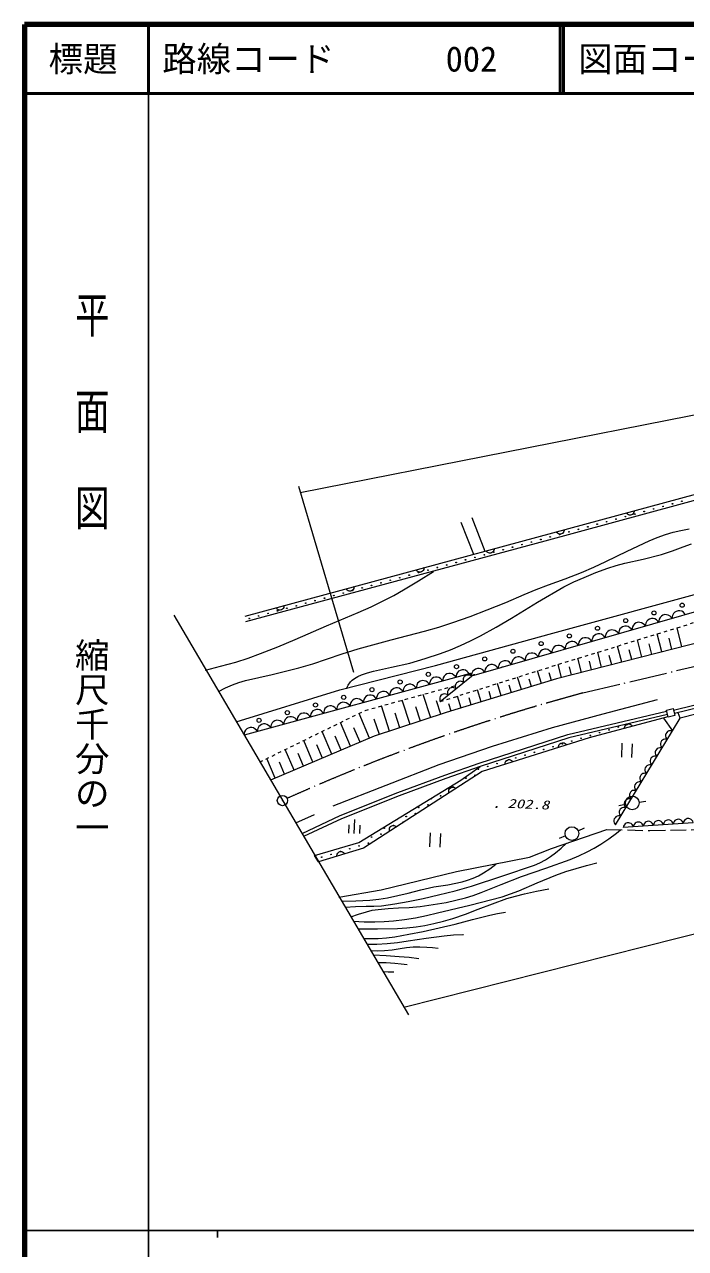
# Model space of a CAD drawing. Units: millimetres, scale not verified. Extents: x 40000 to 680000, y 20000 to 380000.
# Drawn here: x 40000 to 135960, y 202409 to 380000 of the extents above; entities that cross this region are included whole.
import ezdxf
from ezdxf.enums import TextEntityAlignment as Align

# ---------------------------------------------------------------- set-up
doc = ezdxf.new("R2010")
doc.units = ezdxf.units.MM
doc.header["$LTSCALE"] = 1000
for name, pattern in [('USER3', [3, 2.25, -0.75]), ('USER4', [1, 0.5, -0.5]), ('USER5', [7.000001, 5.508197, -0.688525, 0.114754, -0.688525])]:
    doc.linetypes.add(name, pattern=pattern)
for name, color, linetype, lineweight in [('M-TTL', 2, 'Continuous', 140), ('M-TTL-BAND', 7, 'Continuous', 25), ('M-TTL-LINE', 7, 'Continuous', 50), ('S-BGD', 1, 'Continuous', 13), ('S-BGD-HTXT', 6, 'Continuous', 13), ('S-BMK', 3, 'USER5', 13)]:
    doc.layers.add(name, color=color, linetype=linetype, lineweight=lineweight)
doc.layers.add('M-TTL-TXT', color=7, linetype='Continuous')
doc.styles.add('@ＭＳ ゴシック', font='')
doc.styles.add('ＭＳ ゴシック', font='')
doc.styles.get('@ＭＳ ゴシック').set_extended_font_data('@MS Gothic')
doc.styles.get('ＭＳ ゴシック').set_extended_font_data('MS Gothic')

# ---------------------------------------------------------------- blocks, each defined once
blk = doc.blocks.new('BUHIN6')
at = {"layer": 'S-BGD'}
blk.add_lwpolyline([(-971, -279), (-834, -481), (-663, -637), (-413, -797), (-165, -852), (84, -859), (385, -773), (592, -634), (772, -456), (900, -188), (958, 33), (971, 279)], dxfattribs=at)
blk = doc.blocks.new('BUHIN8')
at = {"layer": 'S-BGD'}
blk.add_lwpolyline([(-961, -261), (-829, -463), (-663, -619), (-418, -779), (-175, -837), (71, -848), (369, -767), (575, -633), (755, -460), (885, -198), (944, 19), (961, 261)], dxfattribs=at)
blk = doc.blocks.new('BUHIN83')
at = {"layer": 'S-BGD'}
blk.add_lwpolyline([(-725, -51), (-659, -214), (-562, -349), (-409, -498), (-244, -574), (-70, -617), (155, -601), (321, -535), (475, -437), (605, -267), (678, -120), (725, 51)], dxfattribs=at)
blk = doc.blocks.new('BUHIN88')
at = {"layer": 'S-BGD'}
blk.add_lwpolyline([(-375, -619), (-205, -659), (-39, -657), (170, -619), (327, -528), (461, -411), (578, -219), (620, -46), (628, 135), (565, 339), (487, 483), (375, 619)], dxfattribs=at)
blk = doc.blocks.new('BUHIN152')
at = {"layer": 'S-BGD'}
blk.add_lwpolyline([(-565, -458), (-417, -553), (-260, -608), (-49, -643), (130, -611), (297, -545), (472, -404), (570, -254), (640, -85), (649, 128), (625, 291), (565, 458)], dxfattribs=at)
blk = doc.blocks.new('BUHIN155')
at = {"layer": 'S-BGD'}
blk.add_lwpolyline([(-579, -157), (-569, -11), (-530, 121), (-454, 278), (-346, 382), (-221, 459), (-41, 508), (106, 504), (252, 469), (400, 372), (500, 278), (579, 157)], dxfattribs=at)
blk = doc.blocks.new('BUHIN159')
at = {"layer": 'S-BGD'}
blk.add_lwpolyline([(572, 180), (568, 34), (534, -99), (465, -259), (361, -368), (239, -450), (62, -506), (-85, -508), (-233, -479), (-384, -388), (-488, -298), (-572, -180)], dxfattribs=at)
blk = doc.blocks.new('BUHIN160')
at = {"layer": 'S-BGD'}
blk.add_lwpolyline([(504, 325), (539, 183), (542, 46), (517, -127), (445, -259), (350, -371), (193, -471), (52, -513), (-98, -524), (-268, -476), (-392, -417), (-504, -325)], dxfattribs=at)
blk = doc.blocks.new('BUHIN197')
at = {"layer": 'S-BGD'}
for p, q in [((-808, -171), (-757, 1028)), ((-42, -999), (42, 999)), ((791, -238), (841, 960))]:
    blk.add_line(p, q, dxfattribs=at)
blk = doc.blocks.new('BUHIN199')
at = {"layer": 'S-BGD'}
for p, q in [((-722, 1031), (-806, -967)), ((727, -1032), (811, 967))]:
    blk.add_line(p, q, dxfattribs=at)
blk = doc.blocks.new('BUHIN200')
at = {"layer": 'S-BGD'}
blk.add_circle((0, 0), 995, dxfattribs=at)
blk = doc.blocks.new('BUHIN203')
at = {"layer": 'S-BGD'}
blk.add_circle((0, 0), 22.5, dxfattribs=at)
at = {"layer": 'S-BMK', "linetype": 'Continuous'}
blk.add_circle((0, 0), 746, dxfattribs=at)

msp = doc.modelspace()

# ---------------------------------------------------------------- linework, layer by layer
at = {"layer": 'M-TTL'}
for p, q in [((40000, 380000), (40000, 20000)), ((680000, 380000), (40000, 380000))]:
    msp.add_line(p, q, dxfattribs=at)
at = {"layer": 'M-TTL-BAND'}
for p, q in [((58000, 370000), (58000, 20000)), ((40000, 205000), (579000, 205000)), ((68000, 205000), (68000, 204000))]:
    msp.add_line(p, q, dxfattribs=at)
at = {"layer": 'M-TTL-LINE'}
for p, q in [((58000, 380000), (58000, 370000)), ((117750, 380000), (117750, 370000)), ((118250, 380000), (118250, 370000)), ((40000, 370000), (680000, 370000))]:
    msp.add_line(p, q, dxfattribs=at)
at = {"layer": 'S-BGD'}
for p, q in [((72017, 294165), (163488, 318940)), ((148340, 313950), (115517, 305049)), ((103335, 307799), (105159, 303142)), ((104923, 308478), (106843, 303598)), ((115517, 305049), (72070, 293329)), ((116696, 291666), (162369, 304199)), ((163155, 302167), (104879, 285431)), ((99673, 287007), (116696, 291666)), ((132517, 288962), (131847, 291584)), ((135428, 289706), (134722, 292470)), ((139067, 290636), (117234, 285057)), ((126695, 287474), (126098, 289811)), ((129606, 288218), (128973, 290697)), ((131062, 288590), (130671, 290120)), ((133973, 289334), (133560, 290950)), ((120873, 285987), (120349, 288038)), ((123784, 286730), (123223, 288924)), ((125240, 287102), (124892, 288462)), ((128151, 287846), (127781, 289291)), ((85757, 283477), (99673, 287007)), ((115048, 284389), (114490, 286218)), ((116506, 284834), (116168, 285939)), ((117962, 285243), (117474, 287151)), ((119417, 285615), (119114, 286803)), ((122328, 286359), (122003, 287632)), ((134236, 280504), (158263, 286541)), ((158382, 286055), (134353, 280017)), ((165685, 287133), (135162, 279332)), ((104557, 285781), (71883, 276894)), ((100360, 281770), (104879, 285431)), ((117234, 285057), (101206, 280161)), ((104879, 285431), (104557, 285781)), ((109220, 282609), (108677, 284388)), ((112134, 283499), (111583, 285303)), ((113591, 283944), (113259, 285034)), ((70728, 278823), (85757, 283477)), ((98971, 279424), (97861, 282793)), ((103392, 280828), (102864, 282558)), ((106306, 281718), (105770, 283473)), ((107763, 282164), (107439, 283224)), ((110677, 283054), (110349, 284129)), ((93010, 277460), (91803, 281122)), ((95990, 278442), (94832, 281957)), ((97481, 278933), (96800, 280998)), ((100461, 279915), (99810, 281893)), ((101935, 280383), (101620, 281413)), ((104849, 281273), (104530, 282318)), ((123996, 279984), (131899, 282076)), ((133180, 280496), (134180, 280737)), ((134180, 280737), (134415, 279757)), ((90090, 276434), (88564, 280041)), ((101206, 280161), (90774, 276723)), ((91519, 276969), (90781, 279210)), ((94500, 277951), (93791, 280104)), ((116656, 278003), (123996, 279984)), ((118873, 276995), (133214, 280354)), ((133331, 279868), (119007, 276513)), ((133409, 279543), (121970, 276501)), ((132748, 279375), (134063, 277499)), ((133416, 279517), (133180, 280496)), ((134415, 279757), (133416, 279517)), ((134063, 277499), (135162, 279332)), ((135162, 279332), (134875, 280149)), ((84611, 274116), (83212, 277423)), ((87350, 275275), (85888, 278732)), ((88720, 275854), (87823, 277974)), ((107920, 275316), (116656, 278003)), ((125808, 263889), (134063, 277499)), ((90774, 276723), (75709, 270350)), ((81872, 272958), (80536, 276115)), ((83241, 273537), (82421, 275476)), ((85981, 274696), (85122, 276725)), ((100217, 272632), (107920, 275316)), ((105989, 272803), (118873, 276995)), ((119007, 276513), (106149, 272329)), ((121970, 276501), (106453, 271614)), ((76393, 270640), (75185, 273498)), ((79133, 271799), (77860, 274806)), ((80502, 272378), (79720, 274228)), ((77763, 271219), (77019, 272979)), ((84830, 266633), (100217, 272632)), ((101011, 271076), (105989, 272803)), ((106149, 272329), (101179, 270605)), ((103343, 270377), (106149, 272329)), ((88552, 261327), (103343, 270377)), ((106453, 271614), (89192, 260484)), ((94209, 268572), (101011, 271076)), ((101179, 270605), (94388, 268105)), ((85822, 265213), (94209, 268572)), ((94388, 268105), (86021, 264754)), ((127258, 266854), (126279, 266646)), ((129228, 267185), (130221, 267308)), ((79382, 264168), (82082, 265356)), ((80292, 262620), (85822, 265213)), ((86021, 264754), (80505, 262168)), ((116487, 260455), (124516, 263219)), ((120387, 263025), (121299, 263434)), ((126929, 263518), (137075, 264226)), ((82119, 259442), (88552, 261327)), ((118538, 262265), (117601, 261914)), ((82670, 258518), (82119, 259442)), ((89192, 260484), (82670, 258518)), ((113332, 259196), (116487, 260455)), ((102735, 257109), (113332, 259196)), ((91798, 254468), (102735, 257109)), ((85613, 253399), (91798, 254468))]:
    msp.add_line(p, q, dxfattribs=at)
at = {"layer": 'S-BGD', "linetype": 'USER4'}
for p, q in [((116592, 286879), (139538, 293955)), ((100360, 281770), (116592, 286879)), ((89441, 280470), (102565, 284092)), ((74142, 272988), (89441, 280470))]:
    msp.add_line(p, q, dxfattribs=at)
at = {"layer": 'S-BGD', "linetype": 'USER3'}
for p, q in [((124516, 263219), (130799, 263039)), ((130799, 263039), (144517, 263308))]:
    msp.add_line(p, q, dxfattribs=at)
at = {"layer": 'S-BGD'}
for points in [[(68155, 283213), (69159, 283733), (70185, 284197), (71132, 284538), (72100, 284822), (75977, 285709), (79824, 286650), (81839, 287262), (83846, 287934), (86125, 288708), (88422, 289424), (93240, 290708), (98073, 291972), (100134, 292574), (102188, 293237), (104694, 294125), (107179, 295069), (109866, 296154), (112531, 297296), (114291, 298034), (116081, 298719), (118480, 299574), (120868, 300490), (122641, 301252), (124390, 302069), (127510, 303606), (130666, 305093), (131850, 305575), (133055, 306000), (134147, 306321), (135264, 306587), (136502, 306811)], [(86734, 283642), (86997, 284144), (87306, 284605), (87578, 284887), (87900, 285134), (88384, 285408), (88912, 285638), (89786, 285941), (90665, 286182), (93299, 286733), (95953, 287350), (98179, 288012), (100402, 288737), (101863, 289283), (103310, 289888), (104767, 290569), (106198, 291304), (108450, 292565), (110681, 293882), (114474, 296182), (118297, 298430), (119769, 299126), (121269, 299768), (122961, 300466), (124682, 301110), (125907, 301500), (127150, 301833), (129811, 302438), (132455, 303101), (134046, 303616), (135627, 304190), (136833, 304657)], [(66269, 286316), (68478, 286877), (70672, 287495), (72481, 288078), (74280, 288721), (76788, 289711), (79283, 290761), (83861, 292738), (88463, 294700), (90338, 295530), (92186, 296413), (93617, 297167), (95018, 297973), (97188, 299305), (99354, 300659)], [(104879, 285431), (104907, 285481), (104922, 285533), (104929, 285603), (104914, 285660), (104890, 285714), (104840, 285768), (104789, 285797), (104733, 285816), (104663, 285815), (104610, 285804), (104557, 285781)], [(127110, 277868), (127121, 278014), (127160, 278145), (127236, 278302), (127345, 278406), (127471, 278482), (127651, 278530), (127798, 278526), (127944, 278490), (128091, 278393), (128190, 278298), (128269, 278176)], [(87389, 250520), (88506, 250930), (89637, 251281), (90490, 251476), (91358, 251612), (92814, 251746), (94284, 251820), (95859, 251897), (97440, 252035), (99331, 252304), (101216, 252633), (102618, 252928), (104003, 253280), (105148, 253633), (106284, 254045), (109199, 255241), (112134, 256379), (115659, 257577), (119190, 258842), (120459, 259371), (121700, 259953), (122705, 260487), (123679, 261073), (124813, 261849), (125923, 262682), (126231, 262921), (126539, 263162)], [(86547, 251953), (88068, 252039), (89593, 252066), (90719, 252077), (91842, 252149), (93757, 252427), (95676, 252766), (97898, 253209), (100119, 253713), (102503, 254317), (104870, 254978), (109449, 256467), (114028, 258018), (114828, 258383), (115612, 258807), (116367, 259283), (117095, 259814), (117895, 260487), (118657, 261202)], [(85357, 259328), (85363, 259474), (85398, 259607), (85469, 259766), (85575, 259873), (85697, 259954), (85876, 260007), (86023, 260008), (86170, 259977), (86320, 259884), (86423, 259793), (86506, 259674)], [(86056, 252788), (88101, 252849), (90147, 252970), (91430, 253101), (92713, 253294), (94208, 253607), (95700, 253982), (97551, 254450), (99425, 254861), (101478, 255194), (103528, 255588), (104332, 255834), (105126, 256140), (105896, 256501), (106637, 256915), (107538, 257507), (108416, 258155), (108480, 258204), (108543, 258253)], [(87751, 249902), (89305, 249813), (90860, 249783), (92218, 249836), (93575, 249948), (95163, 250134), (96742, 250381), (98357, 250704), (99970, 251089), (104654, 252242), (109337, 253457), (110563, 253850), (111769, 254298), (114440, 255473), (117132, 256590), (118601, 257105), (120090, 257564), (121584, 257972), (123087, 258343)], [(88406, 248788), (91257, 248776), (94125, 248825), (95481, 248917), (96841, 249070), (98134, 249276), (99425, 249543), (100810, 249894), (102181, 250304), (104024, 250941), (105852, 251637), (107919, 252433), (110007, 253173), (111278, 253550), (112565, 253869), (114341, 254249), (116126, 254612)], [(89216, 247408), (90270, 247367), (91326, 247387), (92540, 247485), (93748, 247644), (95814, 248002), (97868, 248419), (100211, 248925), (102540, 249491), (105024, 250153), (107530, 250759), (108665, 251000), (109812, 251229)], [(89704, 246577), (91163, 246583), (92629, 246651), (94168, 246808), (95712, 247027), (98304, 247439), (100902, 247790), (102271, 247909), (103652, 247969), (103692, 247970), (103731, 247971)], [(90246, 245655), (91253, 245622), (92268, 245650), (93398, 245768), (94524, 245946), (95472, 246097), (96432, 246189), (97409, 246194), (98399, 246138), (99228, 246071), (100053, 246000)], [(90622, 245014), (92507, 244937), (94390, 244799), (95822, 244657), (97248, 244497)], [(91271, 243909), (92521, 243898), (93775, 243827), (94676, 243729), (95575, 243600)], [(92037, 242604), (92817, 242569), (93604, 242544)]]:
    msp.add_lwpolyline(points, dxfattribs=at)
for centre, radius in [((135422, 310821), 49.8), ((128597, 308972), 49.8), ((129962, 309342), 49.8), ((131327, 309712), 49.8), ((132692, 310081), 49.8), ((134057, 310451), 49.8), ((123136, 307493), 49.8), ((124501, 307863), 49.8), ((125866, 308233), 49.8), ((127232, 308602), 49.8), ((116311, 305645), 49.8), ((117676, 306014), 49.8), ((119041, 306384), 49.8), ((120406, 306754), 49.8), ((121771, 307123), 49.8), ((109486, 303796), 49.8), ((110851, 304166), 49.8), ((112216, 304535), 49.8), ((113581, 304905), 49.8), ((114946, 305275), 49.8), ((102661, 301947), 49.8), ((104026, 302317), 49.8), ((105391, 302687), 49.8), ((106756, 303057), 49.8), ((108121, 303426), 49.8), ((95836, 300099), 49.8), ((97201, 300469), 49.8), ((98566, 300838), 49.8), ((99931, 301208), 49.8), ((101296, 301578), 49.8), ((90376, 298620), 49.8), ((91741, 298990), 49.8), ((93106, 299359), 49.8), ((94471, 299729), 49.8), ((83551, 296771), 49.8), ((84916, 297141), 49.8), ((86281, 297511), 49.8), ((87646, 297881), 49.8), ((89011, 298250), 49.8), ((76725, 294923), 49.8), ((78090, 295293), 49.8), ((79455, 295662), 49.8), ((80820, 296032), 49.8), ((82186, 296402), 49.8), ((131373, 294628), 298), ((135467, 295742), 298), ((72630, 293814), 49.8), ((73995, 294183), 49.8), ((75360, 294553), 49.8), ((127279, 293515), 298), ((119092, 291288), 298), ((123186, 292401), 298), ((114998, 290175), 298), ((106810, 287948), 298), ((110904, 289061), 298), ((98622, 285721), 298), ((102716, 286834), 298), ((94528, 284608), 298), ((86340, 282381), 298), ((90434, 283494), 298), ((82246, 281267), 298), ((74058, 279040), 298), ((78152, 280154), 298), ((123495, 277257), 49.8), ((124849, 277665), 49.8), ((126203, 278073), 49.8), ((118079, 275624), 49.8), ((119433, 276032), 49.8), ((120787, 276440), 49.8), ((122141, 276849), 49.8), ((111309, 273583), 49.8), ((112663, 273991), 49.8), ((114017, 274399), 49.8), ((115371, 274807), 49.8), ((116725, 275216), 49.8), ((105893, 271950), 49.8), ((107247, 272358), 49.8), ((108601, 272766), 49.8), ((109955, 273174), 49.8), ((104066, 270660), 49.8), ((105420, 271069), 49.8), ((102239, 269371), 49.8), ((97231, 266384), 49.8), ((98585, 266792), 49.8), ((99058, 267674), 49.8), ((100412, 268082), 49.8), ((95404, 265095), 49.8), ((96758, 265503), 49.8), ((92223, 263397), 49.8), ((93577, 263805), 49.8), ((89923, 261227), 49.8), ((90396, 262108), 49.8), ((91750, 262516), 49.8), ((84507, 259594), 49.8), ((85861, 260002), 49.8), ((87215, 260410), 49.8), ((88569, 260819), 49.8), ((83153, 259186), 49.8)]:
    msp.add_circle(centre, radius, dxfattribs=at)
for centre, radius, start, end in [((109413, 286457), 298, 78.54862, 133.4993), ((105319, 285344), 298, 59.37202, 152.67589), ((127557, 278481), 49.8, 151.53502, 54.83264), ((103593, 269779), 49.8, 23.49222, 222.13676), ((94050, 264687), 49.8, 207.63051, 35.29142), ((94931, 264214), 49.8, 3.37425, 242.25473)]:
    msp.add_arc(centre, radius, start, end, dxfattribs=at)
at = {"layer": 'S-BGD-HTXT'}
for p, q in [((80042, 312088), (179408, 331661)), ((79762, 313031), (87786, 286015)), ((61665, 294320), (95729, 236318)), ((95074, 237432), (203039, 264621))]:
    msp.add_line(p, q, dxfattribs=at)
at = {"layer": 'S-BMK'}
msp.add_line((121046, 283012), (172077, 295159), dxfattribs=at)
msp.add_arc((195660, 5857), 287022, 105.06741, 114.17197, dxfattribs=at)

# ---------------------------------------------------------------- block references
at = {"rotation": 180}
for name, p in [('BUHIN155', (127916, 309306)), ('BUHIN155', (117753, 306553)), ('BUHIN155', (107589, 303800)), ('BUHIN155', (97426, 301047)), ('BUHIN155', (87262, 298295)), ('BUHIN155', (77099, 295542)), ('BUHIN6', (134988, 294078)), ('BUHIN6', (129160, 292404)), ('BUHIN6', (131103, 292962)), ('BUHIN6', (133046, 293520)), ('BUHIN6', (123333, 290731)), ('BUHIN6', (125275, 291289)), ('BUHIN6', (127218, 291846)), ('BUHIN6', (117505, 289057)), ('BUHIN6', (119448, 289615)), ('BUHIN6', (121390, 290173)), ('BUHIN6', (111678, 287383)), ('BUHIN6', (113620, 287941)), ('BUHIN6', (115563, 288499)), ('BUHIN8', (103596, 285519)), ('BUHIN6', (105850, 285710)), ('BUHIN6', (107793, 286267)), ('BUHIN6', (109735, 286825)), ('BUHIN8', (95908, 283428)), ('BUHIN8', (97830, 283951)), ('BUHIN8', (99752, 284474)), ('BUHIN8', (101674, 284997)), ('BUHIN152', (103184, 284058)), ('BUHIN152', (104314, 284973)), ('BUHIN8', (90142, 281860)), ('BUHIN8', (92064, 282383)), ('BUHIN8', (93986, 282906)), ('BUHIN152', (100925, 282227)), ('BUHIN152', (102055, 283142)), ('BUHIN8', (82454, 279769)), ('BUHIN8', (84376, 280292)), ('BUHIN8', (86298, 280815)), ('BUHIN8', (88220, 281337)), ('BUHIN8', (76688, 278201)), ('BUHIN8', (78610, 278724)), ('BUHIN8', (80532, 279247)), ('BUHIN8', (72844, 277156)), ('BUHIN8', (74766, 277678)), ('BUHIN88', (133688, 276880)), ('BUHIN159', (118091, 275280)), ('BUHIN199', (127453, 274683)), ('BUHIN88', (132937, 275643)), ('BUHIN88', (131437, 273169)), ('BUHIN88', (132187, 274406)), ('BUHIN159', (110332, 272836)), ('BUHIN88', (130686, 271931)), ('BUHIN88', (129185, 269457)), ('BUHIN88', (129936, 270694)), ('BUHIN160', (102138, 268832)), ('BUHIN88', (128435, 268220)), ('BUHIN203', (77447, 267405)), ('BUHIN88', (126934, 265745)), ('BUHIN88', (127684, 266982)), ('BUHIN200', (128236, 267062)), ('BUHIN197', (87871, 263643)), ('BUHIN88', (126183, 264508)), ('BUHIN83', (134901, 264074)), ('BUHIN83', (136350, 264176)), ('BUHIN160', (93507, 263267)), ('BUHIN200', (119475, 262615)), ('BUHIN83', (127653, 263568)), ('BUHIN83', (129103, 263669)), ('BUHIN83', (130552, 263771)), ('BUHIN83', (132002, 263872)), ('BUHIN83', (133451, 263973)), ('BUHIN199', (99628, 261670))]:
    msp.add_blockref(name, p, dxfattribs=at)

# ---------------------------------------------------------------- texts
at = {"layer": 'M-TTL-BAND', "style": '@ＭＳ ゴシック', "width": 1.4}
msp.add_text('平  面  図', height=3666, rotation=270, dxfattribs=at).set_placement((49777, 306475), align=Align.MIDDLE_RIGHT)
at = {"layer": 'M-TTL-BAND', "style": '@ＭＳ ゴシック'}
msp.add_text('縮尺千分の一', height=3666, rotation=270, dxfattribs=at).set_placement((49777, 261030), align=Align.MIDDLE_RIGHT)
at = {"layer": 'M-TTL-TXT', "style": 'ＭＳ ゴシック'}
msp.add_text('標題', height=3666, dxfattribs=at).set_placement((48500, 375000), align=Align.MIDDLE_CENTER)
for s, p in [('路線コード', (60000, 375000)), ('002', (101142, 375000)), ('図面コード', (120380, 375000))]:
    msp.add_text(s, height=3666, dxfattribs=at).set_placement(p, align=Align.MIDDLE_LEFT)
at = {"layer": 'S-BGD', "style": 'ＭＳ ゴシック', "oblique": 15}
msp.add_text('・', height=1100, rotation=357.6, dxfattribs=at).set_placement((107572, 265584), align=Align.BOTTOM_LEFT)
at = {"layer": 'S-BGD', "style": 'ＭＳ ゴシック', "oblique": 15, "width": 1.35}
msp.add_text('202.8', height=1320, rotation=357.6, dxfattribs=at).set_placement((110090, 265952), align=Align.BOTTOM_LEFT)

doc.saveas('drawing.dxf')
